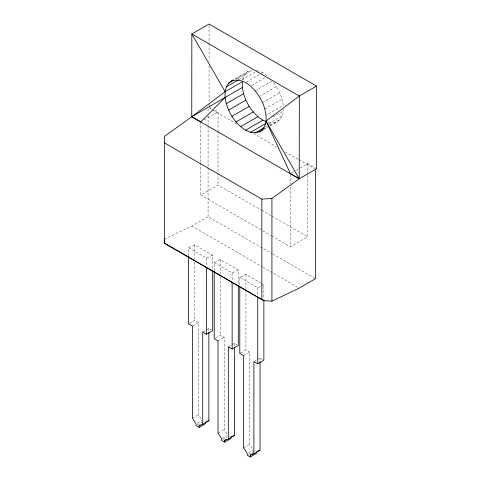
<?xml version="1.0" encoding="UTF-8"?>
<svg xmlns="http://www.w3.org/2000/svg" width="481" height="481" viewBox="0 0 481 481"><rect width="100%" height="100%" fill="white"/><g stroke="black" fill="none" stroke-linecap="round" stroke-linejoin="round"><path stroke-width="0.36" stroke-dasharray="2.4 1.8" d="M242.869 79.66C243.548 75.072 247.042 70.563 251.876 70.136M270.094 125.794C276.749 122.859 283.79 117.827 283.261 109.662M235.119 78.836L249.152 70.731M236.291 78.65L245.857 73.124M237.927 78.674L252.603 70.202M239.087 79.449L243.548 76.87M241.931 79.69L256.607 71.218M246.224 82.215L260.894 73.743M261.538 73.377L262.812 72.637L267.743 76.172M251.791 85.384L265.187 77.645M204.004 120.022L218.037 111.923L218.037 130.585M255.158 90.831L271.747 81.259M259.247 96.453L276.473 86.508L279.762 92.701L282.07 99.11L283.261 105.363L266.035 115.308M262.542 102.645L279.762 92.701M264.845 109.055L282.07 99.11M273.052 116.991L283.261 111.093M268.675 123.713L282.07 115.975M265.368 127.062L266.642 126.323M269.192 124.85L272.384 123.01L276.473 122.114M263.179 129.299L267.64 126.719M270.196 125.246L279.762 119.721M263.714 129.479L267.538 127.267M200.811 162.921L200.811 195.021L218.037 185.077L260.864 209.806M164.454 239.081L191.751 226.076L208.069 216.654L272.162 253.661M291.636 172.829L295.46 170.617M296.104 170.25L299.29 168.41M299.928 168.037L307.581 163.618L316.546 168.795M271.543 235.858L290.362 246.723L307.581 236.778L307.581 174.819M189.243 323.539L194.769 320.346L198.599 322.559L198.599 414.79L201.822 419.751M192.454 326.106L198.599 322.559M202.729 332.034L205.802 330.261M206.415 329.906L208.874 328.487L211.424 329.96M215.44 337.957L220.352 335.119L224.182 337.325L224.182 429.557L227.405 434.523M218.037 340.873L224.182 337.325M228.313 346.807L231.385 345.033M231.998 344.679L234.457 343.26L237.007 344.733M240.41 353.078L245.941 349.885L249.765 352.098L249.765 444.33L252.988 449.296M243.62 355.645L249.765 352.098M253.896 361.58L256.968 359.806M257.582 359.451L260.041 358.032L262.59 359.505M192.454 418.338L198.599 414.79M197.306 423.208L202.224 420.37M197.306 424.951L202.224 422.114M218.037 433.104L224.182 429.557M222.276 438.335L227.194 435.497M222.895 439.724L227.194 437.241M243.62 447.877L249.765 444.33M248.479 452.753L253.391 449.915M248.479 454.497L253.391 451.659M188.624 255.994L188.624 247.781L194.769 244.859L212.698 255.207L212.698 270.154M188.624 247.781L206.553 258.135L212.698 255.207M214.213 270.761L214.213 262.554L220.352 259.626L238.281 269.979L238.281 284.181M214.213 262.554L232.143 272.907L238.281 269.979M239.797 284.788L239.797 277.327L245.941 274.398L260.666 282.9M239.797 277.327L257.726 287.674L260.798 286.213M261.411 285.918L263.871 284.752L263.871 299.699M256.553 70.298L262.812 72.637M268.404 122.457L272.384 123.01M209.073 106.746L212.277 108.592M214.839 110.071L218.037 111.923M209.361 108.075L237.199 124.146M253.385 133.496L276.695 146.952M285.113 151.81L298.058 159.283M298.707 159.656L314.243 168.627M261.514 210.179L271.248 215.801M271.897 216.173L307.581 236.778M200.811 195.021L270.893 235.486M272.811 254.034L315.542 278.709M191.751 226.076L262.319 266.823M262.969 267.195L299.224 288.125M261.309 283.273L263.871 284.752M273.611 82.576L276.473 86.508M307.581 163.618L307.581 174.068M290.362 174.308L290.362 184.013M290.362 187.001L290.362 246.723M260.041 358.032L260.041 361.027M257.726 287.674L257.726 295.887M245.941 274.398L245.941 289.346M245.941 290.097L245.941 349.885M234.457 343.26L234.457 346.26M232.143 272.907L232.143 281.114M220.352 259.626L220.352 273.827M220.352 276.815L220.352 335.119M218.037 131.331L218.037 172.39M218.037 173.136L218.037 185.077M209.073 25.541L209.073 42.677M209.073 43.422L209.073 61.297M209.073 65.771L209.073 103.018M209.073 103.764L209.073 106M208.874 328.487L208.874 332.239M208.069 108.826L208.069 112.566M208.069 115.566L208.069 125.3M208.069 126.046L208.069 167.232M208.069 167.983L208.069 216.654M206.553 258.135L206.553 265.596M200.811 121.867L200.811 162.175M194.769 244.859L194.769 259.061M194.769 262.049L194.769 320.346"/><path stroke-width="0.72" d="M164.454 239.081L164.454 243.332L263.859 300.721L271.927 301.13L299.224 288.125L315.542 278.709L315.542 169.378M263.071 129.846C248.797 139.406 233.982 122.246 228.637 110.089C224.423 100.673 221.819 85.347 233.201 79.942M231.926 80.676C246.062 77.038 257.125 91.39 262.542 102.645C266.408 111.712 269.378 125.974 259.247 132.059M263.859 300.721L164.454 243.109L164.454 136.376L191.751 116.751L225.138 91.697L242.364 81.752L242.364 87.482L225.138 97.427L200.811 121.867L191.751 116.751L191.847 33.995L209.073 24.05L316.546 86.099L316.546 168.795L299.224 178.8L271.927 198.425L261.856 199.14L164.454 142.905M225.138 91.697L191.847 33.995L299.326 96.044L299.224 178.8L290.362 173.563L266.035 121.038L299.326 96.044L316.546 86.099M225.138 97.427L191.751 116.751L299.224 178.8L266.035 121.038M228.637 83.069L233.736 80.123M226.329 86.814L238.45 79.816M226.329 103.68L243.548 93.735L242.364 87.482M228.637 110.089L245.857 100.144L243.548 93.735M231.926 116.282L249.152 106.337C253.487 112.819 259.012 119.066 266.51 121.825M236.015 121.903L253.24 111.959M240.656 126.617L257.882 116.673M245.587 130.153L262.812 120.208M250.517 132.305L265.825 123.467M255.158 132.954L264.093 127.796M188.624 256.74L188.624 323.893L192.454 326.106L192.454 418.338L196.08 423.917L196.08 425.661L199.104 427.411L199.104 425.661L202.729 424.266L202.729 332.034L206.553 334.247L212.698 330.7L212.698 270.905M214.213 271.506L214.213 338.666L218.037 340.873L218.037 433.104L221.663 438.69L221.663 440.434L224.687 442.177L224.687 440.434L228.313 439.039L228.313 346.807L232.143 349.014L238.281 345.466L238.281 285.672M239.797 286.279L239.797 353.433L243.62 355.645L243.62 447.877L247.246 453.463L247.246 455.206L250.27 456.95L250.27 455.206L253.896 453.811L253.896 361.58L257.726 363.786L263.871 360.239L263.871 300.445M199.104 425.661L200.33 424.951M202.729 424.266L208.874 420.719L208.874 332.239M199.104 427.411L205.249 423.863L205.249 422.697M224.687 440.434L226.527 439.369M228.313 439.039L234.457 435.491L234.457 347.757M224.687 442.177L230.832 438.63L230.832 436.886M250.27 455.206L252.729 453.787M253.896 453.811L260.041 450.264L260.041 361.778M250.27 456.95L256.415 453.403L256.415 451.659M205.85 421.885L208.874 420.719M231.433 436.652L234.457 435.491M257.624 451.19L260.041 450.264M245.857 100.144L249.152 106.337M271.927 198.425L271.927 301.13M261.856 199.14L261.856 299.344M257.726 297.378L257.726 363.786M232.143 281.86L232.143 349.014M206.553 267.087L206.553 334.247"/></g></svg>
